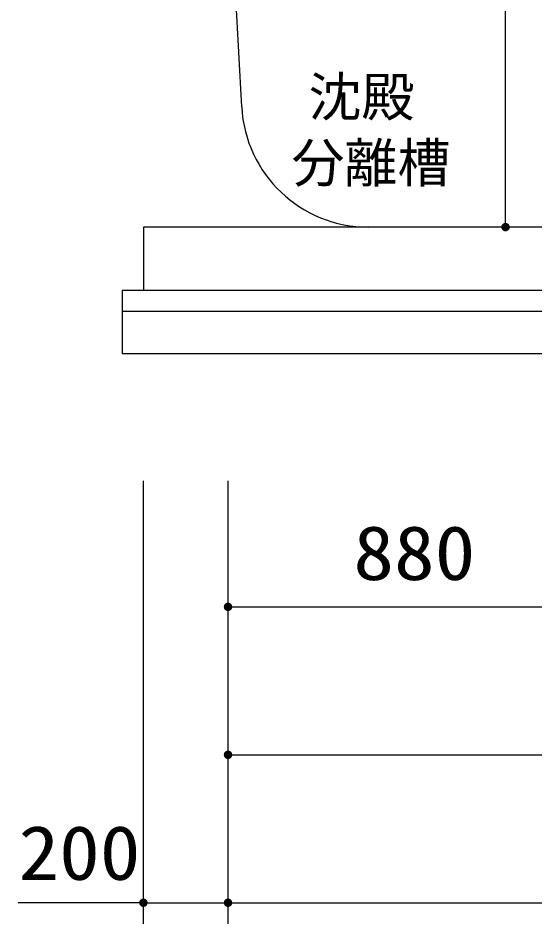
# Model space of a CAD drawing. Units: millimetres, scale not verified. Extents: x -14850 to 14850, y -10500 to 10500.
# Drawn here: x -10858 to -9637, y -6851 to -4709 of the extents above; entities that cross this region are included whole.
import ezdxf
from ezdxf.enums import TextEntityAlignment as Align

# ---------------------------------------------------------------- set-up
doc = ezdxf.new("R2010")
doc.units = ezdxf.units.MM
doc.header["$LTSCALE"] = 50
for name, color, linetype, lineweight in [('0-0_機器', 3, 'Continuous', 25), ('0-1_空気管', 3, 'Continuous', 25), ('0-5_製作', 5, 'Continuous', 25)]:
    doc.layers.add(name, color=color, linetype=linetype, lineweight=lineweight)
doc.styles.add('ＭＳ ゴシック', font='')
doc.styles.get('ＭＳ ゴシック').set_extended_font_data('MS Gothic')

msp = doc.modelspace()

# ---------------------------------------------------------------- linework, layer by layer
at = {"layer": '0-0_機器', "color": 2}
for p, q in [((-10561.73, -5203.08), (-10561.73, -5353.08)), ((-7011.73, -5203.08), (-10561.73, -5203.08)), ((-6961.73, -5353.08), (-10611.73, -5353.08)), ((-10611.73, -5353.08), (-10611.73, -5503.08)), ((-6961.73, -5403.08), (-10611.73, -5403.08))]:
    msp.add_line(p, q, dxfattribs=at)
msp.add_lwpolyline([(-6961.73, -5353.08), (-6961.73, -5503.08), (-10611.73, -5503.08)], dxfattribs=at)
at = {"layer": '0-1_空気管'}
for p, q in [((-10329.46, -4918.78), (-10361.73, -4303.08)), ((-8227.2, -5203.08), (-10029.87, -5203.08))]:
    msp.add_line(p, q, dxfattribs=at)
msp.add_arc((-10029.87, -4903.08), 300, 182.99998, 270, dxfattribs=at)
at = {"layer": '0-5_製作', "color": 2}
for p, q in [((-9705.9, -5203.08), (-9705.9, -3753.08)), ((-9655.9, -5203.08), (-9906.83, -5203.08)), ((-10561.73, -6851.47), (-10561.73, -5803.04)), ((-10361.73, -6501.47), (-10361.73, -5803.04)), ((-10361.73, -6101.47), (-9481.73, -6101.47)), ((-10361.73, -6451.47), (-7761.73, -6451.47)), ((-10361.73, -6851.47), (-10361.73, -6451.47)), ((-10561.73, -6801.47), (-10857.8, -6801.47)), ((-10561.73, -6801.47), (-10361.73, -6801.47)), ((-10361.73, -6801.47), (-7111.73, -6801.47))]:
    msp.add_line(p, q, dxfattribs=at)
at = {"layer": '0-5_製作'}
for points in [[(-9715.88, -5202.45), (-9705.9, -5203.08), (-9715.9, -5203.08)], [(-9715.9, -5203.08), (-9712.28, -5210.78), (-9715.82, -5204.33)], [(-9715.9, -5203.08), (-9711.26, -5211.52), (-9712.28, -5210.78)], [(-9705.9, -5203.08), (-9711.26, -5211.52), (-9715.9, -5203.08)], [(-9715.72, -5201.2), (-9705.9, -5203.08), (-9715.88, -5202.45)], [(-9715.82, -5204.33), (-9713.19, -5209.92), (-9715.59, -5205.57)], [(-9715.82, -5204.33), (-9712.28, -5210.78), (-9713.19, -5209.92)], [(-9715.41, -5199.99), (-9705.9, -5203.08), (-9715.72, -5201.2)], [(-9715.59, -5205.57), (-9713.99, -5208.96), (-9715.2, -5206.76)], [(-9715.59, -5205.57), (-9713.19, -5209.92), (-9713.99, -5208.96)], [(-9714.95, -5198.82), (-9705.9, -5203.08), (-9715.41, -5199.99)], [(-9715.2, -5206.76), (-9713.99, -5208.96), (-9714.66, -5207.9)], [(-9714.34, -5197.72), (-9705.9, -5203.08), (-9714.95, -5198.82)], [(-9713.61, -5196.7), (-9705.9, -5203.08), (-9714.34, -5197.72)], [(-9712.75, -5195.79), (-9705.9, -5203.08), (-9713.61, -5196.7)], [(-9711.78, -5194.99), (-9705.9, -5203.08), (-9712.75, -5195.79)], [(-9710.72, -5194.32), (-9705.9, -5203.08), (-9711.78, -5194.99)], [(-9705.9, -5203.08), (-9710.16, -5212.13), (-9711.26, -5211.52)], [(-9709.58, -5193.78), (-9705.9, -5203.08), (-9710.72, -5194.32)], [(-9705.9, -5203.08), (-9708.99, -5212.59), (-9710.16, -5212.13)], [(-9709.58, -5193.78), (-9705.9, -5193.08), (-9705.9, -5203.08)], [(-9708.39, -5193.39), (-9705.9, -5193.08), (-9709.58, -5193.78)], [(-9705.9, -5203.08), (-9707.78, -5212.9), (-9708.99, -5212.59)], [(-9707.15, -5193.16), (-9705.9, -5193.08), (-9708.39, -5193.39)], [(-9705.9, -5203.08), (-9706.53, -5213.06), (-9707.78, -5212.9)], [(-9705.9, -5203.08), (-9705.9, -5213.08), (-9706.53, -5213.06)], [(-9705.9, -5193.08), (-9695.9, -5203.08), (-9705.9, -5203.08)], [(-9705.27, -5193.1), (-9695.9, -5203.08), (-9705.9, -5193.08)], [(-9705.9, -5203.08), (-9704.65, -5213), (-9705.9, -5213.08)], [(-9705.9, -5203.08), (-9703.41, -5212.76), (-9704.65, -5213)], [(-9705.9, -5203.08), (-9702.22, -5212.38), (-9703.41, -5212.76)], [(-9705.9, -5203.08), (-9701.08, -5211.84), (-9702.22, -5212.38)], [(-9695.9, -5203.08), (-9701.08, -5211.84), (-9705.9, -5203.08)], [(-9704.03, -5193.26), (-9695.9, -5203.08), (-9705.27, -5193.1)], [(-9702.81, -5193.57), (-9695.9, -5203.08), (-9704.03, -5193.26)], [(-9701.64, -5194.03), (-9695.9, -5203.08), (-9702.81, -5193.57)], [(-9700.54, -5194.64), (-9695.9, -5203.08), (-9701.64, -5194.03)], [(-9695.9, -5203.08), (-9700.02, -5211.17), (-9701.08, -5211.84)], [(-9699.53, -5195.37), (-9695.9, -5203.08), (-9700.54, -5194.64)], [(-9695.9, -5203.08), (-9699.06, -5210.37), (-9700.02, -5211.17)], [(-9699.53, -5195.37), (-9695.98, -5201.83), (-9695.9, -5203.08)], [(-9698.61, -5196.23), (-9695.98, -5201.83), (-9699.53, -5195.37)], [(-9695.9, -5203.08), (-9698.2, -5209.45), (-9699.06, -5210.37)], [(-9698.61, -5196.23), (-9696.22, -5200.59), (-9695.98, -5201.83)], [(-9697.81, -5197.2), (-9696.22, -5200.59), (-9698.61, -5196.23)], [(-9695.9, -5203.08), (-9697.46, -5208.44), (-9698.2, -5209.45)], [(-9697.81, -5197.2), (-9696.6, -5199.4), (-9696.22, -5200.59)], [(-9697.14, -5198.26), (-9696.6, -5199.4), (-9697.81, -5197.2)], [(-9695.9, -5203.08), (-9696.85, -5207.34), (-9697.46, -5208.44)], [(-9695.9, -5203.08), (-9696.39, -5206.17), (-9696.85, -5207.34)], [(-9695.9, -5203.08), (-9696.08, -5204.95), (-9696.39, -5206.17)], [(-9695.9, -5203.08), (-9695.92, -5203.71), (-9696.08, -5204.95)], [(-10371.71, -6100.85), (-10361.73, -6101.47), (-10371.73, -6101.47)], [(-10371.73, -6101.47), (-10367.09, -6109.92), (-10371.65, -6102.73)], [(-10371.73, -6101.47), (-10365.99, -6110.52), (-10367.09, -6109.92)], [(-10361.73, -6101.47), (-10365.99, -6110.52), (-10371.73, -6101.47)], [(-10371.55, -6099.6), (-10361.73, -6101.47), (-10371.71, -6100.85)], [(-10371.65, -6102.73), (-10368.1, -6109.18), (-10371.42, -6103.96)], [(-10371.65, -6102.73), (-10367.09, -6109.92), (-10368.1, -6109.18)], [(-10371.24, -6098.38), (-10361.73, -6101.47), (-10371.55, -6099.6)], [(-10371.42, -6103.96), (-10369.02, -6108.32), (-10371.03, -6105.16)], [(-10371.42, -6103.96), (-10368.1, -6109.18), (-10369.02, -6108.32)], [(-10370.78, -6097.22), (-10361.73, -6101.47), (-10371.24, -6098.38)], [(-10371.03, -6105.16), (-10369.82, -6107.35), (-10370.49, -6106.29)], [(-10371.03, -6105.16), (-10369.02, -6108.32), (-10369.82, -6107.35)], [(-10370.17, -6096.12), (-10361.73, -6101.47), (-10370.78, -6097.22)], [(-10369.43, -6095.1), (-10361.73, -6101.47), (-10370.17, -6096.12)], [(-10368.58, -6094.18), (-10361.73, -6101.47), (-10369.43, -6095.1)], [(-10367.61, -6093.38), (-10361.73, -6101.47), (-10368.58, -6094.18)], [(-10366.55, -6092.71), (-10361.73, -6101.47), (-10367.61, -6093.38)], [(-10366.55, -6092.71), (-10361.73, -6091.47), (-10361.73, -6101.47)], [(-10365.41, -6092.18), (-10361.73, -6091.47), (-10366.55, -6092.71)], [(-10361.73, -6101.47), (-10364.82, -6110.98), (-10365.99, -6110.52)], [(-10364.22, -6091.79), (-10361.73, -6091.47), (-10365.41, -6092.18)], [(-10361.73, -6101.47), (-10363.6, -6111.3), (-10364.82, -6110.98)], [(-10362.98, -6091.55), (-10361.73, -6091.47), (-10364.22, -6091.79)], [(-10361.73, -6101.47), (-10362.36, -6111.45), (-10363.6, -6111.3)], [(-10361.73, -6101.47), (-10361.73, -6111.47), (-10362.36, -6111.45)], [(-10361.73, -6091.47), (-10351.73, -6101.47), (-10361.73, -6101.47)], [(-10361.1, -6091.49), (-10351.73, -6101.47), (-10361.73, -6091.47)], [(-10361.73, -6101.47), (-10360.48, -6111.4), (-10361.73, -6111.47)], [(-10361.73, -6101.47), (-10359.24, -6111.16), (-10360.48, -6111.4)], [(-10361.73, -6101.47), (-10358.05, -6110.77), (-10359.24, -6111.16)], [(-10361.73, -6101.47), (-10356.91, -6110.24), (-10358.05, -6110.77)], [(-10361.73, -6101.47), (-10355.85, -6109.56), (-10356.91, -6110.24)], [(-10351.73, -6101.47), (-10355.85, -6109.56), (-10361.73, -6101.47)], [(-10359.86, -6091.65), (-10351.73, -6101.47), (-10361.1, -6091.49)], [(-10358.64, -6091.96), (-10351.73, -6101.47), (-10359.86, -6091.65)], [(-10357.47, -6092.43), (-10351.73, -6101.47), (-10358.64, -6091.96)], [(-10356.37, -6093.03), (-10351.73, -6101.47), (-10357.47, -6092.43)], [(-10356.37, -6093.03), (-10351.81, -6100.22), (-10351.73, -6101.47)], [(-10355.36, -6093.77), (-10351.81, -6100.22), (-10356.37, -6093.03)], [(-10351.73, -6101.47), (-10354.88, -6108.76), (-10355.85, -6109.56)], [(-10355.36, -6093.77), (-10352.04, -6098.99), (-10351.81, -6100.22)], [(-10354.44, -6094.63), (-10352.04, -6098.99), (-10355.36, -6093.77)], [(-10351.73, -6101.47), (-10354.02, -6107.85), (-10354.88, -6108.76)], [(-10354.44, -6094.63), (-10352.43, -6097.79), (-10352.04, -6098.99)], [(-10353.64, -6095.6), (-10352.43, -6097.79), (-10354.44, -6094.63)], [(-10351.73, -6101.47), (-10353.29, -6106.83), (-10354.02, -6107.85)], [(-10353.64, -6095.6), (-10352.97, -6096.66), (-10352.43, -6097.79)], [(-10351.73, -6101.47), (-10352.68, -6105.73), (-10353.29, -6106.83)], [(-10351.73, -6101.47), (-10352.22, -6104.56), (-10352.68, -6105.73)], [(-10351.73, -6101.47), (-10351.91, -6103.35), (-10352.22, -6104.56)], [(-10351.73, -6101.47), (-10351.75, -6102.1), (-10351.91, -6103.35)], [(-10371.55, -6449.6), (-10361.73, -6451.47), (-10371.71, -6450.85)], [(-10371.24, -6448.38), (-10361.73, -6451.47), (-10371.55, -6449.6)], [(-10370.78, -6447.22), (-10361.73, -6451.47), (-10371.24, -6448.38)], [(-10370.17, -6446.12), (-10361.73, -6451.47), (-10370.78, -6447.22)], [(-10369.43, -6445.1), (-10361.73, -6451.47), (-10370.17, -6446.12)], [(-10368.58, -6444.18), (-10361.73, -6451.47), (-10369.43, -6445.1)], [(-10367.61, -6443.38), (-10361.73, -6451.47), (-10368.58, -6444.18)], [(-10366.55, -6442.71), (-10361.73, -6451.47), (-10367.61, -6443.38)], [(-10366.55, -6442.71), (-10361.73, -6441.47), (-10361.73, -6451.47)], [(-10365.41, -6442.18), (-10361.73, -6441.47), (-10366.55, -6442.71)], [(-10364.22, -6441.79), (-10361.73, -6441.47), (-10365.41, -6442.18)], [(-10362.98, -6441.55), (-10361.73, -6441.47), (-10364.22, -6441.79)], [(-10361.73, -6441.47), (-10351.73, -6451.47), (-10361.73, -6451.47)], [(-10361.1, -6441.49), (-10351.73, -6451.47), (-10361.73, -6441.47)], [(-10359.86, -6441.65), (-10351.73, -6451.47), (-10361.1, -6441.49)], [(-10358.64, -6441.96), (-10351.73, -6451.47), (-10359.86, -6441.65)], [(-10357.47, -6442.43), (-10351.73, -6451.47), (-10358.64, -6441.96)], [(-10356.37, -6443.03), (-10351.73, -6451.47), (-10357.47, -6442.43)], [(-10356.37, -6443.03), (-10351.81, -6450.22), (-10351.73, -6451.47)], [(-10355.36, -6443.77), (-10351.81, -6450.22), (-10356.37, -6443.03)], [(-10355.36, -6443.77), (-10352.04, -6448.99), (-10351.81, -6450.22)], [(-10354.44, -6444.63), (-10352.04, -6448.99), (-10355.36, -6443.77)], [(-10354.44, -6444.63), (-10352.43, -6447.79), (-10352.04, -6448.99)], [(-10353.64, -6445.6), (-10352.43, -6447.79), (-10354.44, -6444.63)], [(-10353.64, -6445.6), (-10352.97, -6446.66), (-10352.43, -6447.79)], [(-10371.71, -6450.85), (-10361.73, -6451.47), (-10371.73, -6451.47)], [(-10371.73, -6451.47), (-10367.09, -6459.92), (-10371.65, -6452.73)], [(-10371.73, -6451.47), (-10365.99, -6460.52), (-10367.09, -6459.92)], [(-10361.73, -6451.47), (-10365.99, -6460.52), (-10371.73, -6451.47)], [(-10371.65, -6452.73), (-10368.1, -6459.18), (-10371.42, -6453.96)], [(-10371.65, -6452.73), (-10367.09, -6459.92), (-10368.1, -6459.18)], [(-10371.42, -6453.96), (-10369.02, -6458.32), (-10371.03, -6455.16)], [(-10371.42, -6453.96), (-10368.1, -6459.18), (-10369.02, -6458.32)], [(-10371.03, -6455.16), (-10369.82, -6457.35), (-10370.49, -6456.29)], [(-10371.03, -6455.16), (-10369.02, -6458.32), (-10369.82, -6457.35)], [(-10361.73, -6451.47), (-10364.82, -6460.98), (-10365.99, -6460.52)], [(-10361.73, -6451.47), (-10363.6, -6461.3), (-10364.82, -6460.98)], [(-10361.73, -6451.47), (-10362.36, -6461.45), (-10363.6, -6461.3)], [(-10361.73, -6451.47), (-10361.73, -6461.47), (-10362.36, -6461.45)], [(-10361.73, -6451.47), (-10360.48, -6461.4), (-10361.73, -6461.47)], [(-10361.73, -6451.47), (-10359.24, -6461.16), (-10360.48, -6461.4)], [(-10361.73, -6451.47), (-10358.05, -6460.77), (-10359.24, -6461.16)], [(-10361.73, -6451.47), (-10356.91, -6460.24), (-10358.05, -6460.77)], [(-10361.73, -6451.47), (-10355.85, -6459.56), (-10356.91, -6460.24)], [(-10351.73, -6451.47), (-10355.85, -6459.56), (-10361.73, -6451.47)], [(-10351.73, -6451.47), (-10354.88, -6458.76), (-10355.85, -6459.56)], [(-10351.73, -6451.47), (-10354.02, -6457.85), (-10354.88, -6458.76)], [(-10351.73, -6451.47), (-10353.29, -6456.83), (-10354.02, -6457.85)], [(-10351.73, -6451.47), (-10352.68, -6455.73), (-10353.29, -6456.83)], [(-10351.73, -6451.47), (-10352.22, -6454.56), (-10352.68, -6455.73)], [(-10351.73, -6451.47), (-10351.91, -6453.35), (-10352.22, -6454.56)], [(-10351.73, -6451.47), (-10351.75, -6452.1), (-10351.91, -6453.35)], [(-10566.55, -6792.71), (-10561.73, -6791.47), (-10561.73, -6801.47)], [(-10565.41, -6792.18), (-10561.73, -6791.47), (-10566.55, -6792.71)], [(-10564.22, -6791.79), (-10561.73, -6791.47), (-10565.41, -6792.18)], [(-10562.98, -6791.55), (-10561.73, -6791.47), (-10564.22, -6791.79)], [(-10561.73, -6791.47), (-10551.73, -6801.47), (-10561.73, -6801.47)], [(-10561.1, -6791.49), (-10551.73, -6801.47), (-10561.73, -6791.47)], [(-10559.86, -6791.65), (-10551.73, -6801.47), (-10561.1, -6791.49)], [(-10558.64, -6791.96), (-10551.73, -6801.47), (-10559.86, -6791.65)], [(-10557.47, -6792.43), (-10551.73, -6801.47), (-10558.64, -6791.96)], [(-10557.47, -6792.43), (-10551.81, -6800.22), (-10551.73, -6801.47)], [(-10556.37, -6793.03), (-10551.81, -6800.22), (-10557.47, -6792.43)], [(-10366.55, -6792.71), (-10361.73, -6791.47), (-10361.73, -6801.47)], [(-10365.41, -6792.18), (-10361.73, -6791.47), (-10366.55, -6792.71)], [(-10364.22, -6791.79), (-10361.73, -6791.47), (-10365.41, -6792.18)], [(-10362.98, -6791.55), (-10361.73, -6791.47), (-10364.22, -6791.79)], [(-10361.73, -6791.47), (-10351.73, -6801.47), (-10361.73, -6801.47)], [(-10361.1, -6791.49), (-10351.73, -6801.47), (-10361.73, -6791.47)], [(-10359.86, -6791.65), (-10351.73, -6801.47), (-10361.1, -6791.49)], [(-10358.64, -6791.96), (-10351.73, -6801.47), (-10359.86, -6791.65)], [(-10357.47, -6792.43), (-10351.73, -6801.47), (-10358.64, -6791.96)], [(-10357.47, -6792.43), (-10351.81, -6800.22), (-10351.73, -6801.47)], [(-10356.37, -6793.03), (-10351.81, -6800.22), (-10357.47, -6792.43)], [(-10571.71, -6800.85), (-10561.73, -6801.47), (-10571.73, -6801.47)], [(-10571.73, -6801.47), (-10565.99, -6810.52), (-10571.65, -6802.73)], [(-10571.73, -6801.47), (-10564.82, -6810.98), (-10565.99, -6810.52)], [(-10561.73, -6801.47), (-10564.82, -6810.98), (-10571.73, -6801.47)], [(-10571.55, -6799.6), (-10561.73, -6801.47), (-10571.71, -6800.85)], [(-10571.65, -6802.73), (-10567.09, -6809.92), (-10571.42, -6803.96)], [(-10571.65, -6802.73), (-10565.99, -6810.52), (-10567.09, -6809.92)], [(-10571.24, -6798.38), (-10561.73, -6801.47), (-10571.55, -6799.6)], [(-10571.42, -6803.96), (-10568.1, -6809.18), (-10571.03, -6805.16)], [(-10571.42, -6803.96), (-10567.09, -6809.92), (-10568.1, -6809.18)], [(-10570.78, -6797.22), (-10561.73, -6801.47), (-10571.24, -6798.38)], [(-10571.03, -6805.16), (-10569.02, -6808.32), (-10570.49, -6806.29)], [(-10571.03, -6805.16), (-10568.1, -6809.18), (-10569.02, -6808.32)], [(-10570.17, -6796.12), (-10561.73, -6801.47), (-10570.78, -6797.22)], [(-10570.49, -6806.29), (-10569.02, -6808.32), (-10569.82, -6807.35)], [(-10569.43, -6795.1), (-10561.73, -6801.47), (-10570.17, -6796.12)], [(-10568.58, -6794.18), (-10561.73, -6801.47), (-10569.43, -6795.1)], [(-10567.61, -6793.38), (-10561.73, -6801.47), (-10568.58, -6794.18)], [(-10566.55, -6792.71), (-10561.73, -6801.47), (-10567.61, -6793.38)], [(-10561.73, -6801.47), (-10563.6, -6811.3), (-10564.82, -6810.98)], [(-10561.73, -6801.47), (-10562.36, -6811.45), (-10563.6, -6811.3)], [(-10561.73, -6801.47), (-10561.73, -6811.47), (-10562.36, -6811.45)], [(-10561.73, -6801.47), (-10560.48, -6811.4), (-10561.73, -6811.47)], [(-10561.73, -6801.47), (-10559.24, -6811.16), (-10560.48, -6811.4)], [(-10561.73, -6801.47), (-10558.05, -6810.77), (-10559.24, -6811.16)], [(-10561.73, -6801.47), (-10556.91, -6810.24), (-10558.05, -6810.77)], [(-10561.73, -6801.47), (-10555.85, -6809.56), (-10556.91, -6810.24)], [(-10551.73, -6801.47), (-10555.85, -6809.56), (-10561.73, -6801.47)], [(-10556.37, -6793.03), (-10552.04, -6798.99), (-10551.81, -6800.22)], [(-10555.36, -6793.77), (-10552.04, -6798.99), (-10556.37, -6793.03)], [(-10551.73, -6801.47), (-10554.88, -6808.76), (-10555.85, -6809.56)], [(-10555.36, -6793.77), (-10552.43, -6797.79), (-10552.04, -6798.99)], [(-10554.44, -6794.63), (-10552.43, -6797.79), (-10555.36, -6793.77)], [(-10551.73, -6801.47), (-10554.02, -6807.85), (-10554.88, -6808.76)], [(-10554.44, -6794.63), (-10552.97, -6796.66), (-10552.43, -6797.79)], [(-10553.64, -6795.6), (-10552.97, -6796.66), (-10554.44, -6794.63)], [(-10551.73, -6801.47), (-10553.29, -6806.83), (-10554.02, -6807.85)], [(-10551.73, -6801.47), (-10552.68, -6805.73), (-10553.29, -6806.83)], [(-10551.73, -6801.47), (-10552.22, -6804.56), (-10552.68, -6805.73)], [(-10551.73, -6801.47), (-10551.91, -6803.35), (-10552.22, -6804.56)], [(-10551.73, -6801.47), (-10551.75, -6802.1), (-10551.91, -6803.35)], [(-10371.71, -6800.85), (-10361.73, -6801.47), (-10371.73, -6801.47)], [(-10371.73, -6801.47), (-10365.99, -6810.52), (-10371.65, -6802.73)], [(-10371.73, -6801.47), (-10364.82, -6810.98), (-10365.99, -6810.52)], [(-10361.73, -6801.47), (-10364.82, -6810.98), (-10371.73, -6801.47)], [(-10371.55, -6799.6), (-10361.73, -6801.47), (-10371.71, -6800.85)], [(-10371.65, -6802.73), (-10367.09, -6809.92), (-10371.42, -6803.96)], [(-10371.65, -6802.73), (-10365.99, -6810.52), (-10367.09, -6809.92)], [(-10371.24, -6798.38), (-10361.73, -6801.47), (-10371.55, -6799.6)], [(-10371.42, -6803.96), (-10368.1, -6809.18), (-10371.03, -6805.16)], [(-10371.42, -6803.96), (-10367.09, -6809.92), (-10368.1, -6809.18)], [(-10370.78, -6797.22), (-10361.73, -6801.47), (-10371.24, -6798.38)], [(-10371.03, -6805.16), (-10369.02, -6808.32), (-10370.49, -6806.29)], [(-10371.03, -6805.16), (-10368.1, -6809.18), (-10369.02, -6808.32)], [(-10370.17, -6796.12), (-10361.73, -6801.47), (-10370.78, -6797.22)], [(-10370.49, -6806.29), (-10369.02, -6808.32), (-10369.82, -6807.35)], [(-10369.43, -6795.1), (-10361.73, -6801.47), (-10370.17, -6796.12)], [(-10368.58, -6794.18), (-10361.73, -6801.47), (-10369.43, -6795.1)], [(-10367.61, -6793.38), (-10361.73, -6801.47), (-10368.58, -6794.18)], [(-10366.55, -6792.71), (-10361.73, -6801.47), (-10367.61, -6793.38)], [(-10361.73, -6801.47), (-10363.6, -6811.3), (-10364.82, -6810.98)], [(-10361.73, -6801.47), (-10362.36, -6811.45), (-10363.6, -6811.3)], [(-10361.73, -6801.47), (-10361.73, -6811.47), (-10362.36, -6811.45)], [(-10361.73, -6801.47), (-10360.48, -6811.4), (-10361.73, -6811.47)], [(-10361.73, -6801.47), (-10359.24, -6811.16), (-10360.48, -6811.4)], [(-10361.73, -6801.47), (-10358.05, -6810.77), (-10359.24, -6811.16)], [(-10361.73, -6801.47), (-10356.91, -6810.24), (-10358.05, -6810.77)], [(-10361.73, -6801.47), (-10355.85, -6809.56), (-10356.91, -6810.24)], [(-10351.73, -6801.47), (-10355.85, -6809.56), (-10361.73, -6801.47)], [(-10356.37, -6793.03), (-10352.04, -6798.99), (-10351.81, -6800.22)], [(-10355.36, -6793.77), (-10352.04, -6798.99), (-10356.37, -6793.03)], [(-10351.73, -6801.47), (-10354.88, -6808.76), (-10355.85, -6809.56)], [(-10355.36, -6793.77), (-10352.43, -6797.79), (-10352.04, -6798.99)], [(-10354.44, -6794.63), (-10352.43, -6797.79), (-10355.36, -6793.77)], [(-10351.73, -6801.47), (-10354.02, -6807.85), (-10354.88, -6808.76)], [(-10354.44, -6794.63), (-10352.97, -6796.66), (-10352.43, -6797.79)], [(-10353.64, -6795.6), (-10352.97, -6796.66), (-10354.44, -6794.63)], [(-10351.73, -6801.47), (-10353.29, -6806.83), (-10354.02, -6807.85)], [(-10351.73, -6801.47), (-10352.68, -6805.73), (-10353.29, -6806.83)], [(-10351.73, -6801.47), (-10352.22, -6804.56), (-10352.68, -6805.73)], [(-10351.73, -6801.47), (-10351.91, -6803.35), (-10352.22, -6804.56)], [(-10351.73, -6801.47), (-10351.75, -6802.1), (-10351.91, -6803.35)]]:
    msp.add_solid(points, dxfattribs=at)

# ---------------------------------------------------------------- texts
at = {"layer": '0-1_空気管', "color": 4, "style": 'ＭＳ ゴシック'}
for s, p in [('沈殿', (-10171.7, -4968.44)), ('分離槽', (-10211.7, -5124.44))]:
    msp.add_text(s, height=91.79, dxfattribs=at).set_placement(p, align=Align.BOTTOM_LEFT)
at = {"layer": '0-5_製作', "color": 4, "style": 'ＭＳ ゴシック', "width": 1.1}
for s, p in [('880', (-10065.48, -6076.47)), ('200', (-10856.9, -6785.94))]:
    msp.add_text(s, height=128.4, dxfattribs=at).set_placement(p, align=Align.BOTTOM_LEFT)

doc.saveas('drawing.dxf')
